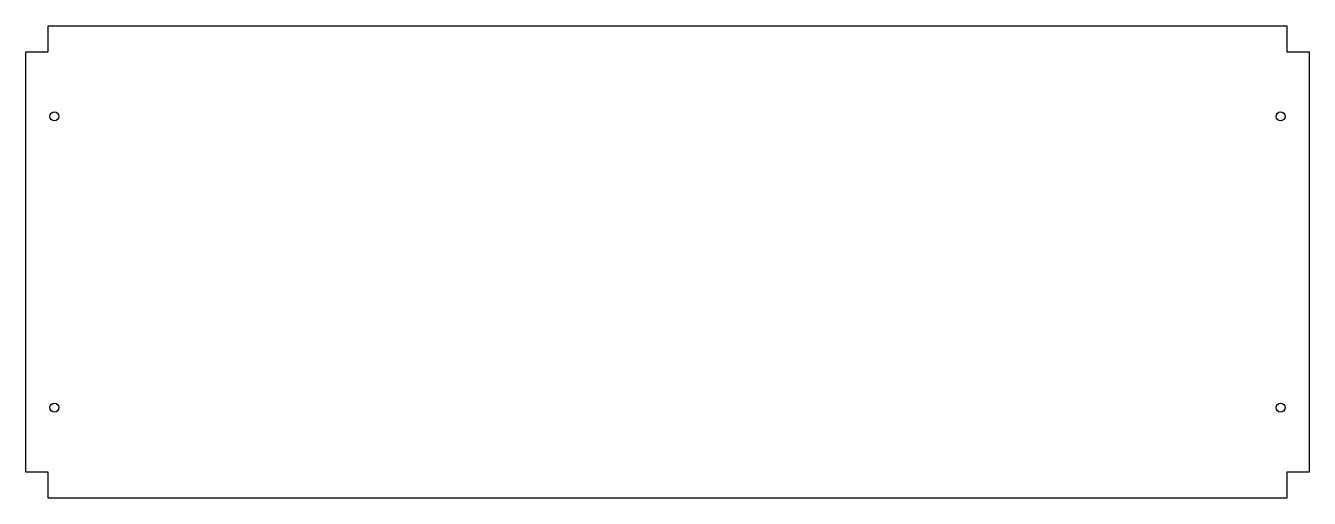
# Model space of a CAD drawing. Header units: inches. Extents: x -22.1 to 22.1, y -8.1 to 8.1.
import ezdxf

# ---------------------------------------------------------------- set-up
doc = ezdxf.new("R2010")
doc.units = ezdxf.units.IN
doc.header["$MEASUREMENT"] = 0

msp = doc.modelspace()

# ---------------------------------------------------------------- linework, layer by layer
at = {"color": 7, "linetype": 'Continuous', "lineweight": 25}
for p, q in [((-21.282, 8.119), (21.282, 8.119)), ((-21.282, 7.22), (-21.282, 8.119)), ((21.282, 8.119), (21.282, 7.22)), ((-22.054, -7.22), (-22.054, 7.22)), ((-22.054, 7.22), (-21.282, 7.22)), ((21.282, 7.22), (22.054, 7.22)), ((22.054, 7.22), (22.054, -7.22)), ((-21.282, -7.22), (-22.054, -7.22)), ((-21.282, -8.119), (-21.282, -7.22)), ((22.054, -7.22), (21.282, -7.22)), ((21.282, -7.22), (21.282, -8.119)), ((21.282, -8.119), (-21.282, -8.119))]:
    msp.add_line(p, q, dxfattribs=at)
for centre in [(-21.065, 5), (21.065, 5), (-21.065, -5), (21.065, -5)]:
    msp.add_circle(centre, 0.155, dxfattribs=at)

doc.saveas('drawing.dxf')
